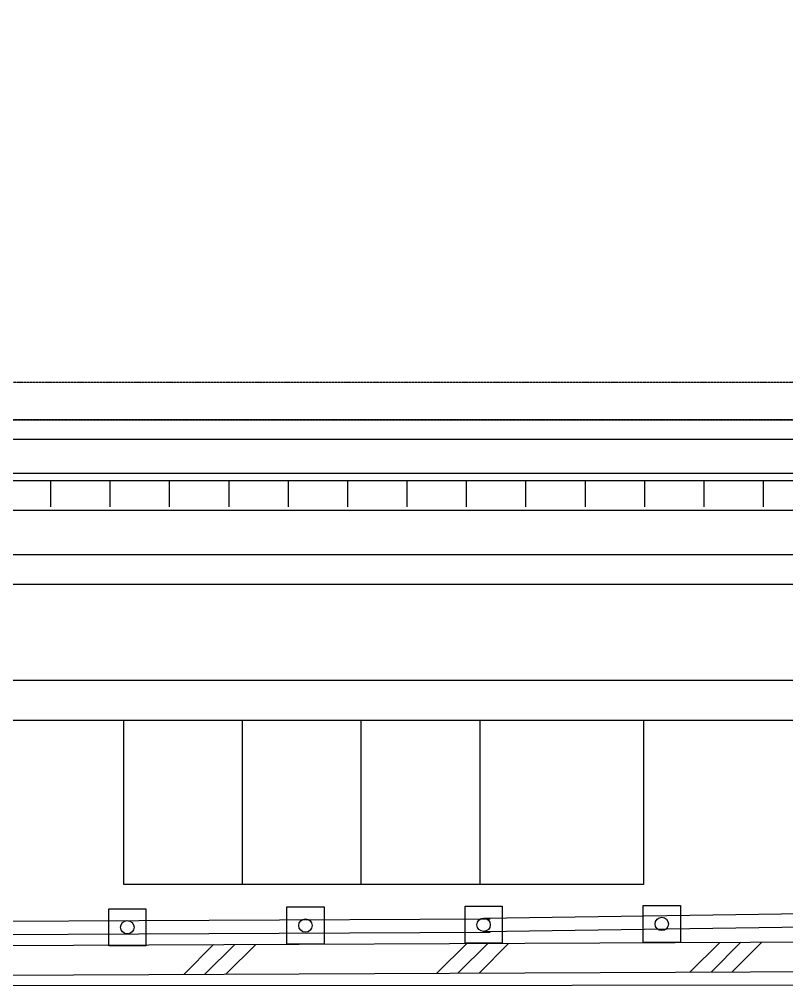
# Model space of a CAD drawing. Header units: millimetres. Extents: x 0 to 126150, y 0 to 89100.
# Drawn here: x 37501 to 42669, y 13934 to 20444 of the extents above; entities that cross this region are included whole.
import ezdxf

# ---------------------------------------------------------------- set-up
doc = ezdxf.new("R2010")
doc.units = ezdxf.units.MM
doc.header["$LTSCALE"] = 0.2
doc.linetypes.add('CENTER', pattern=[50.8, 31.75, -6.35, 6.35, -6.35])
doc.layers.add('A_建築', color=8, linetype='Continuous')
doc.layers.add('A_通芯', color=8, linetype='CENTER', plot=False)

msp = doc.modelspace()

# ---------------------------------------------------------------- linework, layer by layer
at = {"layer": 'A_建築', "lineweight": -3}
for points in [[(79993.55, 44814.81), (79993.55, 17334.81), (31843.54, 17334.81)], [(79743.54, 44564.81), (79743.54, 17384.81), (31903.54, 17384.81), (31903.54, 22356.25), (35858.54, 22356.25), (35858.54, 17334.81)], [(31579.24, 17786.72), (31579.24, 14797.46), (36880.99, 14275.81), (40673.22, 14293.61)], [(31669.24, 17786.72), (31669.24, 14879.04), (36885.2, 14365.83), (40672.8, 14383.61)], [(15066.26, 17744.81), (91205.73, 17744.81)], [(31903.54, 17614.81), (79743.54, 17614.81)], [(43598.54, 17334.81), (43598.54, 17134.81), (35583.54, 17134.81), (35583.54, 17334.81)], [(37713.54, 17159.81), (37713.54, 17334.81)], [(38113.54, 17159.81), (38113.54, 17334.81)], [(38513.54, 17159.81), (38513.54, 17334.81)], [(38913.54, 17159.81), (38913.54, 17334.81)], [(39313.54, 17159.81), (39313.54, 17334.81)], [(39713.54, 17159.81), (39713.54, 17334.81)], [(40113.54, 17159.81), (40113.54, 17334.81)], [(40513.54, 17159.81), (40513.54, 17334.81)], [(40913.54, 17159.81), (40913.54, 17334.81)], [(41313.54, 17159.81), (41313.54, 17334.81)], [(41713.54, 17159.81), (41713.54, 17334.81)], [(42113.54, 17159.81), (42113.54, 17334.81)], [(42513.54, 17159.81), (42513.54, 17334.81)], [(51310.47, 16835.99), (36988.39, 16835.99)], [(51310.47, 16635.99), (36988.39, 16635.99)], [(43778.54, 15989.82), (35288.54, 15989.82), (35020.54, 15721.81), (44046.54, 15721.81)], [(41704.38, 15721.81), (41704.38, 14614.2), (38204.37, 14614.2), (38204.37, 15721.81)], [(39004.38, 14614.2), (39004.38, 15721.81)], [(39804.38, 14614.2), (39804.38, 15721.81)], [(40604.38, 14614.2), (40604.38, 15721.81)], [(40627.16, 14389.24), (44180.19, 14440.76)], [(40628.46, 14299.24), (44181.5, 14350.77)], [(36850.33, 14201.9), (42931.53, 14228.59)], [(38608.92, 14009.57), (38809.82, 14210.47)], [(38751.03, 14010.27), (38951.92, 14211.17)], [(38893.03, 14010.87), (39093.92, 14211.77)], [(40313.52, 14017.07), (40514.42, 14217.97)], [(40455.52, 14017.67), (40656.42, 14218.57)], [(40597.62, 14018.37), (40798.42, 14219.27)], [(42018.02, 14024.57), (42218.93, 14225.47)], [(42160.12, 14025.17), (42360.92, 14226.07)], [(42302.12, 14025.87), (42503.02, 14226.67)], [(36851.22, 14001.9), (42932.4, 14028.59)], [(46211.18, 13936.78), (36236.62, 13933.67)]]:
    msp.add_lwpolyline(points, dxfattribs=at)
for points in [[(39303.53, 14213.77), (39303.53, 14463.77), (39553.54, 14463.77), (39553.54, 14213.77)], [(40503.46, 14219.03), (40503.46, 14469.03), (40753.46, 14469.03), (40753.46, 14219.03)], [(41703.53, 14224.3), (41703.53, 14474.3), (41953.53, 14474.3), (41953.53, 14224.3)], [(38103.54, 14202.13), (38103.54, 14452.14), (38353.54, 14452.14), (38353.54, 14202.13)]]:
    msp.add_lwpolyline(points, close=True, dxfattribs=at)
for centre in [(40628.46, 14344.03), (41828.54, 14349.3), (38228.53, 14327.13), (39428.53, 14338.77)]:
    msp.add_circle(centre, 45, dxfattribs=at)
at = {"layer": 'A_通芯'}
for p, q in [((26529.71, 17999.83), (103575.31, 17999.83)), ((103575.31, 17744.81), (25681.81, 17744.81))]:
    msp.add_line(p, q, dxfattribs=at)

doc.saveas('drawing.dxf')
